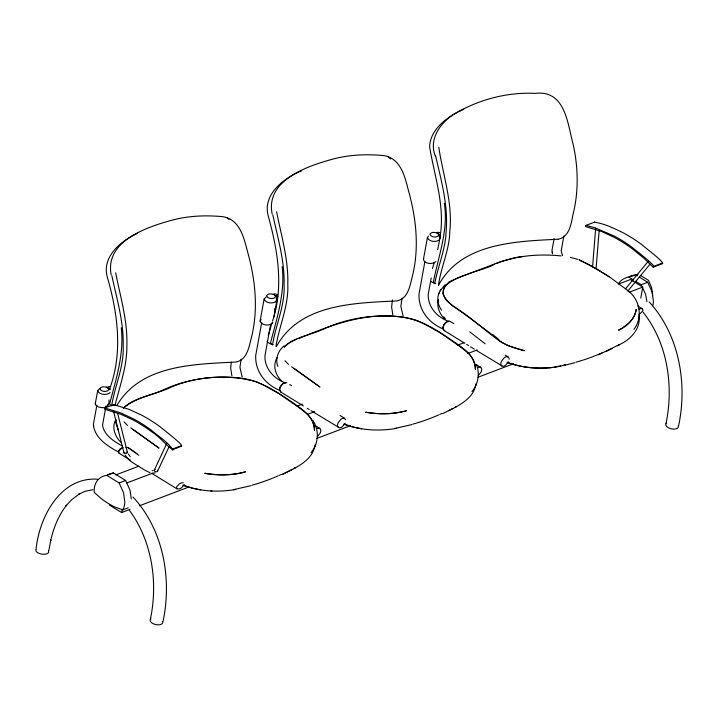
<?xml version="1.0" encoding="UTF-8"?>
<svg xmlns="http://www.w3.org/2000/svg" width="718" height="718" viewBox="0 0 718 718"><rect width="100%" height="100%" fill="white"/><g stroke="black" fill="none" stroke-linecap="round" stroke-linejoin="round"><path stroke-width="1.08" d="M279.715 389.228C279.814 386.302 282.291 382.838 285.459 383.062M592.529 267.249L595.68 228.198M596.102 268.415L599.153 230.631M439.766 238.376C445.618 207.26 434.596 177.032 429.615 146.777C430.091 130.748 444.792 118.748 458.075 111.981M109.648 403.803C116.038 378.969 124.349 353.902 121.252 327.776M114.934 405.661C119.798 385.817 127.122 366.279 126.871 345.484C127.669 320.704 120.373 296.866 115.679 272.84M116.011 419.815L115.957 423.423L118.461 430.531M270.56 342.71C276.96 317.877 285.261 292.809 282.165 266.683M36.044 549.315C39.31 517.157 60.303 476.617 97.702 479.211M48.842 550.724L50.816 539.819L50.628 540.645C53.563 527.945 58.49 515.47 66.594 505.14L65.93 505.957L71.558 499.809L79.779 493.652L78.747 494.253L85.263 491.247L92.972 489.685M315.166 444.774C312.375 461.414 295.17 467.876 281.923 474.598L291.948 469.581M439.228 292.675C436.472 298.329 437.971 305.329 441.624 310.248M438.411 299.711C436.373 306.945 439.82 314.367 445.043 319.339M476.088 383.681C473.925 397.817 460.435 404.817 448.903 410.561M108.974 399.917C109.881 404.925 106.12 408.596 101.346 407.564C99.066 407.223 95.629 406.567 95.261 403.821L97.675 390.574L99.766 388.528M96.894 405.078L93.367 424.482C94.516 438.151 107.978 446.399 118.775 452.169L118.533 451.2L119.816 449.208L123.2 447.368M106.031 405.903L102.566 424.984L102.853 426.959C105.492 436.158 114.341 441.66 122.231 445.914M109.324 504.996L121.602 512.553L122.204 509.25M231.304 362.123L230.693 368.11L231.896 375.846M241.122 359.197L239.938 367.419L242.163 376.986M272.894 322.31C270.533 326.493 261.63 325.694 260.104 321.117L264.125 299.029L266.216 296.983M261.738 322.391L255.725 355.437C254.944 371.502 265.579 384.803 280.28 390.61L279.885 390.018M270.677 324.303L264.969 355.697C264.269 368.199 273.827 378.673 285.109 382.82M274.545 310.49L274.922 308.399M276.062 302.143L276.816 297.97L276.242 295.969L274.267 295.008L275.703 296.624C274.016 299.612 267.661 299.038 266.575 295.771C268.002 293.052 272.203 293.725 274.527 294.91M273.854 317.051L276.906 300.223L276.215 298.571M392.414 299.936L391.606 307.017L392.809 314.753M402.035 298.105L400.85 306.326L403.076 315.893M435.889 261.603C432.613 264.556 424.975 264.134 423.396 259.62L427.416 237.532L428.431 236.034M424.823 261.989L419.025 293.94C418.244 310.005 428.87 323.306 443.571 329.104M431.213 277.956L428.26 294.2C427.56 306.694 437.118 317.176 448.4 321.323M554.134 238.511L551.98 250.376L552.501 253.768M563.872 236.034L561.18 250.869L562.49 255.626M640.752 298.069L642.745 287.083L630.467 279.535L618.934 283.906M437.657 249.631L439.515 240.485M150.376 619.401C158.175 582.388 152.153 541.085 129.375 510.274M163.094 621.241C172.006 578.493 163.39 529.66 132.983 497.044M665.981 423.656C673.915 385.728 667.543 343.024 643.068 312.168M678.69 425.496C687.566 383.008 679.084 334.561 649.18 301.919M272.562 321.054C284.014 286.661 277.642 249.981 268.227 215.938C262.303 194.461 284.041 177.947 301.542 170.821M432.469 268.415L434.255 262.456M268.272 335.234L272.005 322.956M109.351 389.73C123.128 353.283 117.869 313.56 107.305 277.031C101.543 256.784 121.261 240.467 137.793 233.215M95.261 403.821L95.566 403.031M260.104 321.117L261.128 319.627M276.906 300.223C274.545 304.405 265.642 303.606 264.125 299.029M423.396 259.62L423.701 258.821M440.206 238.717C437.836 242.899 428.933 242.101 427.416 237.532M166.809 443.356L154.199 470.398L154.926 471.484L156.264 471.789A2.36 1.499 19.1 0 0 157.43 471.43L169.268 446.354M157.655 471.196L157.619 470.335M115.777 419.761C111.29 427.488 115.167 437.226 121.441 442.746M277.139 357.726C272.23 365.408 275.55 375.496 281.932 381.258M122.76 509.906L123.586 508.182A19.368 13.202 69.2 0 0 124.833 502.151L123.568 492.745L119.125 482.936L106.847 475.388C101.803 475.801 97.172 479.166 95.422 483.95A19.673 13.409 69.2 0 0 94.202 490.071L94.211 492.342L100.942 498.328A79.563 54.236 69.2 0 0 115.427 507.24L122.76 509.906L128.316 507.788M440.098 290.88L445.169 284.651M438.447 294.29L440.861 289.291M184.391 484.677L181.546 487.8A10.761 5.897 -58.4 0 1 178.432 489.003L176.897 488.796L152.216 473.611M633.967 329.32C642.601 318.092 640.232 301.345 629.758 292.181M345.116 423.252L342.486 426.573A6.597 3.617 -58.4 0 1 339.372 427.793L311.02 410.624M508.407 361.746L505.777 365.076A6.597 3.617 -58.4 0 1 502.663 366.297L476.205 350.294M618.324 283.987C622.138 276.96 631.266 276.627 637.934 274.455M116.881 405.482C140.8 364.564 194.3 364.259 236.034 362.025C246.804 359.862 248.841 347.88 251.058 338.95C258.561 310.427 255.536 280.406 247.71 252.314C244.039 238.214 240.18 219.708 223.101 216.71C206.506 215.113 189.606 215.678 173.406 219.816C147.845 226.628 104.379 240.79 111.218 275.012M276.771 345.959C300.205 303.804 354.629 303.014 396.955 300.932C407.725 298.769 409.754 286.787 411.97 277.857C419.483 249.343 416.449 219.313 408.623 191.221C404.952 177.131 401.102 158.615 384.013 155.618C367.428 154.02 350.519 154.585 334.319 158.723C308.758 165.535 265.292 179.697 272.131 213.919M625.558 288.78L648.318 261.217M627.9 290.961L650.005 264.197M311.074 452.618C318.72 443.715 319.447 429.929 312.716 420.272M471.986 391.525C478.179 384.13 480.145 373.333 476.348 364.358M594.208 222.194C604.107 223.486 613.899 228.261 622.937 232.668A170.354 116.693 69.6 0 1 641.605 244.497C642.529 245.637 667.399 264.125 661.969 263.865L653.156 267.186L644.154 258.462L632.432 248.904A167.904 115.015 69.6 0 0 614.025 237.254L601.54 231.483L586.166 226.78A1.212 0.835 69.6 0 1 585.628 226.439L585.807 225.344L595.15 227.857L614.123 235.989A170.354 116.693 69.6 0 1 632.8 247.818C633.716 248.958 658.585 267.446 653.156 267.186M154.307 470.119L154.532 469.886A2.36 1.499 19.1 0 1 155.25 469.572M284.122 345.816C278.189 350.599 274.958 358.91 277.785 366.27M110.159 392.558C106.883 395.51 99.246 395.088 97.675 390.574M317.374 436.643L320.04 433.349A4.793 2.63 -58.4 0 0 320.713 429.84L319.788 428.422L315.04 425.505M478.287 375.55L480.952 372.256A4.793 2.63 -58.4 0 0 481.625 368.747L480.71 367.338L475.962 364.412M430.692 281.456L435.054 283.664L435.611 283.26M617.372 345.771L619.284 344.658L598.525 354.773M293.644 468.648L295.583 467.526L294.99 467.867M454.557 407.555L456.495 406.433L455.903 406.774M267.105 341.14L267.338 342.154L272.526 344.819L273.217 344.452M452.87 408.488L442.844 413.505M605.768 351.658L612.257 348.508M109.863 404.889L110.554 404.557M270.785 343.805L271.467 343.473M276.654 346.139L275.972 346.471C279.176 325.873 288.753 305.895 287.783 284.391C288.591 259.611 281.285 235.782 276.601 211.747M618.745 344.972C630.108 339.955 641.156 328.898 639.011 315.543M458.973 111.505L463.783 109.271M107.853 474.58L113.336 472.92L125.614 480.477L130.048 490.277L131.313 498.947M629.946 276.376L635.421 274.716L637.306 275.874M494.639 264.197C481.886 272.571 418.217 280.63 453.964 306.505A241.715 81.125 50.9 0 1 460.409 310.795L492.808 335.288M496.488 263.425C516.879 255.393 539.38 253.75 561.045 255.904M104.99 408.021L120.418 412.787L133.063 418.648A170.354 115.535 68.8 0 1 151.74 430.468C158.732 436.598 168.147 442.225 173.065 449.962C165.849 445.097 159.297 436.391 151.381 431.554A167.904 113.875 68.8 0 0 132.974 419.904L120.507 414.124L105.178 409.404A1.212 0.826 68.8 0 1 104.64 409.063L104.505 408.03L113.812 404.656L129.231 409.413L141.877 415.273A170.354 115.535 68.8 0 1 160.554 427.102C161.487 428.26 186.366 446.686 180.981 446.452M172.778 448.947L181.6 445.582M172.167 449.818L180.003 446.82M273.154 294.326L274.608 293.77L277.893 294.694M436.445 232.82L437.899 232.273L439.613 232.614M440.062 237.882C436.077 230.837 439.192 233.09 440.107 236.464M276.242 295.969L276.313 295.942A30.003 16.442 -58.4 0 1 277.848 296.247M106.452 387.235L109.701 386.598M107.826 387.828C105.51 386.643 101.301 385.97 99.874 388.689C100.96 391.956 107.314 392.522 109.01 389.533L107.565 387.926L109.603 388.546L110.357 389.587M106.847 475.388L113.336 472.92M115.76 474.939L138.825 466.188M297.117 406.092L302.359 404.099M457.501 345.196L463.792 342.809M119.125 482.936L125.614 480.477M635.547 281.241L641.21 284.732L647.699 282.264L652.132 292.073L653.407 301.479A19.368 13.202 69.2 0 1 652.779 305.635M126.996 482.891L152.153 473.341M307.295 414.439L314.637 411.656M467.687 353.543L477.12 349.962M629.121 292.262L642.745 287.083M121.602 512.553L129.985 509.367M139.427 505.786L188.69 487.082M316.584 438.527L350.124 425.792M478.017 377.237L513.657 363.703M585.987 225.389L594.8 222.068M653.784 266.315L662.597 262.994M296.902 339.192C292.136 340.835 287.451 343.159 284.211 347.126C294.757 336.464 311.397 335.109 324.536 328.611C348.338 317.841 374.796 314.116 400.725 316.871C421.574 319.357 439.317 331.608 456.118 343.303C464.977 349.406 475.765 357.232 475.388 369.294C475.154 362.922 472.282 356.819 467.624 352.475M298.823 338.537C335.809 322.912 376.708 308.058 417.005 320.533A241.715 209.907 -74.2 0 1 424.948 324.276M558.299 239.211C569.491 236.805 571.097 224.088 572.946 214.772C578.726 191.93 578.286 168.003 573.314 145.054C567.642 124.34 565.605 89.732 535.359 93.394C506.486 91.904 477.174 99.999 452.564 115.042C439.703 123.972 428.754 139.687 435.234 155.878M565.317 365.094L574.867 362.716M411.97 424.571L394.685 428.511L396.605 428.368C379.113 431.392 360.624 430.414 343.94 424.114L353.292 427.093L361.684 428.799M251.058 485.664L233.772 489.604L235.692 489.461C218.2 492.485 199.712 491.507 183.018 485.206M155.151 472.911L152.342 473.144M562.786 365.462L565.551 364.816A76.054 40.495 15.7 0 1 550.652 367.697M554.233 367.113L560.767 365.893M522.884 256.514L516.089 257.493L501.029 261.549L457.59 278.019L448.965 282.03L444.002 287.236L442.871 293.734L445.752 299.774L452.134 305.59L469.563 317.571L496.551 338.869L501.927 342.54L508.497 345.852L524.346 350.707C515.551 348.463 506.675 345.708 499.127 340.52M553.147 367.32C537.818 369.267 521.977 367.751 507.402 362.536M550.652 367.697C535.987 368.881 520.855 367.562 507.07 362.213M557.904 239.229C515.605 241.41 461.252 242.855 438.492 285.324C440.789 267.356 449.513 250.026 449.782 231.465C452.914 202.718 442.916 175.201 438.779 147.226M183.252 482.765L182.39 482.765A10.761 5.897 -58.4 0 0 179.267 483.968L176.431 487.091L176.897 488.796M210.796 490.95L212.052 490.977M448.75 321.565C445.402 321.359 442.485 325.344 443.177 328.521M152.135 470.55L152.916 470.667M200.771 489.891L192.379 488.177L183.036 485.206M570.155 257.367L578.053 259.386M126.727 452.008L127.391 452.789A2.351 0.951 -2.9 0 1 126.503 453.318L124.043 453.085L113.39 410.768M293.904 368.289L319.95 387.02L291.661 366.826M132.983 429.382L159.037 448.113L130.748 427.919M453.938 323.612L449.315 321.045A6.597 3.617 -58.4 0 0 446.201 322.256L443.571 325.586A4.793 2.63 -58.4 0 0 442.97 329.068L444.747 330.675M508.658 357.447L507.231 356.666A6.597 3.617 -58.4 0 0 504.117 357.878L501.478 361.208A4.793 2.63 -58.4 0 0 500.877 364.69L501.837 366.063M286.85 382.775L286.024 382.541A6.597 3.617 -58.4 0 0 282.91 383.762L280.28 387.083A4.793 2.63 -58.4 0 0 279.679 390.574L280.639 391.938L303.418 405.957M280.639 391.938L281.456 392.172M345.717 419.761L343.94 418.163A6.597 3.617 -58.4 0 0 340.826 419.384L338.187 422.705A4.793 2.63 -58.4 0 0 337.586 426.196L338.546 427.56M113.812 404.656L113.22 405.311M122.419 447.763A10.761 5.897 -58.4 0 0 121.36 448.346L118.515 451.469L118.56 452.762L119.655 453.381M480.71 367.338L479.902 367.077A6.597 3.617 -58.4 0 0 477.883 367.535M319.788 428.422L318.989 428.161A6.597 3.617 -58.4 0 0 316.961 428.619M150.053 472.686L145.601 470.631L131.986 462.221L128.073 458.883L125.049 455.024M639.011 314.313A10.761 5.897 -58.4 0 0 640.079 313.739L642.978 310.634L642.574 308.893L641.075 308.641A10.761 5.897 -58.4 0 0 639.029 309.234M437.818 233.413C435.494 232.228 431.294 231.555 429.867 234.274C430.953 237.541 437.307 238.107 438.994 235.118L438.904 234.526M424.948 324.276L439.82 332.542L461.153 347.306M640.537 275.452L648.48 280.343L651.603 287.577L652.698 295.717M639.2 277.04L647.699 282.264M628.932 277.175L633.662 280.083M637.826 305.976L642.574 308.893M505.203 355.141L508.048 356.9M443.93 330.442L464.815 343.285M466.709 344.452L468.612 345.618M470.514 346.794L474.311 349.127M289.695 384.525L291.589 385.692M340.009 415.48L344.757 418.397M307.214 408.291L309.117 409.457M118.991 453.166L130.38 460.175M128.944 448.158L127.651 447.278L135.774 452.941M610.246 277.435L627.936 290.628M130.209 449.019L137.201 453.875M137.03 454.099L138.834 455.374M300.241 408.398L278.907 393.635L264.027 385.369A241.715 209.907 -74.2 0 0 256.093 381.626C228.862 374.365 198.922 375.927 172.724 386.41C156.695 394.469 137.03 396.318 123.29 408.219C133.844 397.557 150.484 396.201 163.623 389.703C187.425 378.933 213.883 375.2 239.812 377.955C260.652 380.45 278.396 392.692 295.206 404.396C304.064 410.499 314.852 418.325 314.466 430.387C314.242 424.015 311.361 417.903 306.712 413.568M469.725 331.851L485.171 343.823M388.232 156.991L390.655 158.947M227.319 218.084L228.934 219.385M627.694 290.431L629.255 291.705M126 447.359L126.592 448.346M443.589 316.889L445.16 318.469M284.956 360.723L288.403 364.34M124.043 421.816L127.481 425.433M130.218 456.621L128.316 454.045M641.21 284.732L645.653 294.533L646.918 301.704M435.054 283.664L434.803 283.071C438.168 265.839 445.483 249.343 446.12 231.528C448.355 205.761 441.319 180.649 435.593 155.815M433.259 282.668C438.177 256.694 448.669 230.523 444.316 203.257M117.644 413.433L127.463 452.394M272.526 344.819C275.685 324.886 285.127 305.536 284.095 284.687C284.723 260.822 277.713 237.873 272.822 214.817M111.613 405.912C114.763 385.97 124.214 366.629 123.182 345.771C123.81 321.915 116.801 298.966 111.909 275.909M552.142 252.081L552.241 252.539M93.537 426.196L93.627 426.654M107.915 404.18L108.05 405.015M124.043 453.085L124.115 452.69A2.351 0.951 -2.9 0 1 124.618 452.313M281.097 474.472A295.663 188.089 29.4 0 1 279.078 475.406M278.054 475.872A295.663 188.089 29.4 0 1 275.739 476.887M274.967 477.219A295.663 188.089 29.4 0 1 272.616 478.188M271.826 478.511A295.663 188.089 29.4 0 1 252.027 485.197M300.178 408.488A330.711 286.967 -74.6 0 1 306.64 413.667M678.178 425.711A6.453 3.258 12.2 0 1 671.348 428.825A6.453 3.258 12.2 0 1 666.528 423.162M162.573 621.465A6.453 3.258 12.2 0 1 155.743 624.579A6.453 3.258 12.2 0 1 150.924 618.907M48.438 551.029A6.453 2.998 8.4 0 1 42.461 554.215A6.453 2.998 8.4 0 1 36.08 549.746M442.01 413.38A295.663 188.089 29.4 0 1 439.99 414.313M438.976 414.78A295.663 188.089 29.4 0 1 416.35 423.126M415.507 423.378A295.663 188.089 29.4 0 1 412.94 424.105M461.1 347.395A330.711 286.967 -74.6 0 1 467.553 352.574M509.008 358.264A4.793 2.63 -58.4 0 1 509.089 359.305M602.043 352.87A295.663 188.098 29.4 0 1 595.814 355.509M595.016 355.823A295.663 188.098 29.4 0 1 590.205 357.654M589.388 357.95A295.663 188.098 29.4 0 1 583.626 359.915M582.792 360.176A295.663 188.098 29.4 0 1 576.015 362.195M492.656 334.462A330.711 112.08 51.1 0 1 499.001 339.704M636.166 309.503C634.811 319.142 626.994 326.259 618.548 330.199C626.787 325.891 634.829 319.268 636.166 309.503M579.291 259.943L589.272 264.754L609.645 277.04L597.044 269.115L579.291 259.943M406.307 410.777C393.123 414.582 379.086 414.385 365.641 412.213C379.131 414.555 393.033 414.268 406.307 410.777M245.385 471.87C232.21 475.675 218.173 475.478 204.729 473.297C218.218 475.648 232.12 475.361 245.385 471.87"/></g></svg>
